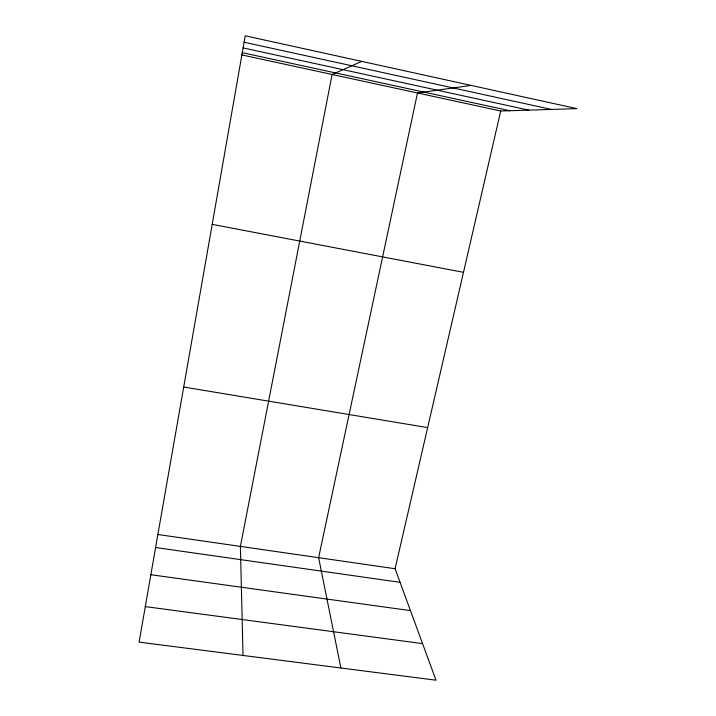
<?xml version="1.0" encoding="UTF-8"?>
<svg xmlns="http://www.w3.org/2000/svg" width="716" height="716" viewBox="0 0 716 716"><rect width="100%" height="100%" fill="white"/><g stroke="black" fill="none" stroke-linecap="round" stroke-linejoin="round"><path stroke-width="1.07" d="M157.869 534.494L139.11 642.118L435.999 680.2L395.08 568.719L500.726 111.016L576.89 108.644L245.239 35.8L157.869 534.494L395.08 568.719M361.759 61.388L332.108 74.482L240.397 546.406L243.01 655.444M471.092 85.401L417.491 92.982L318.629 557.692L340.897 668.001M145.303 606.595L422.574 643.621M150.861 574.715L410.456 610.614M155.596 547.525L400.074 582.323M183.681 387.016L427.658 427.604M212.151 224.35L463.494 272.331M242.214 52.653L509.801 110.738M241.802 54.908L500.726 111.016M244.084 42.226L551.454 109.432M243.064 47.9L528.873 110.139"/></g></svg>
